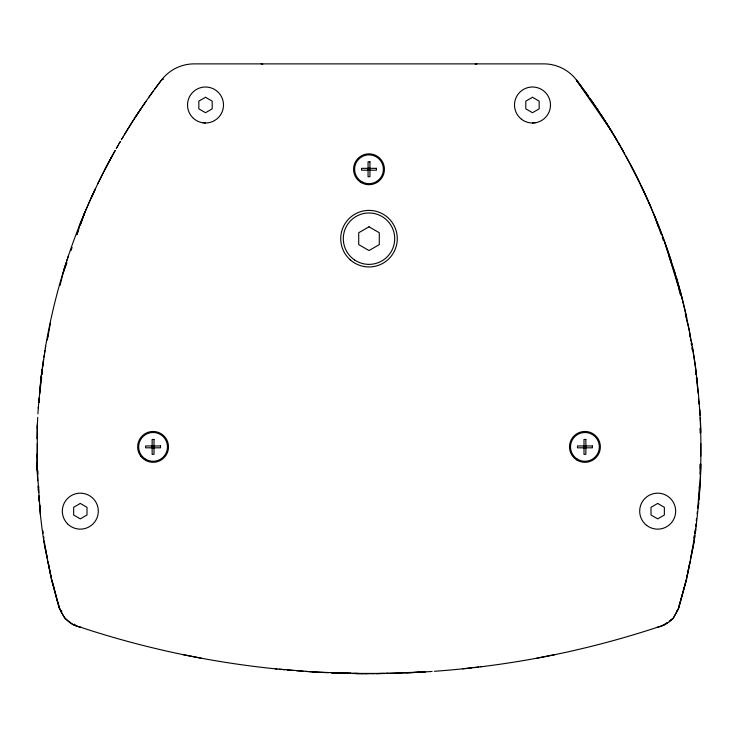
<?xml version="1.0" encoding="UTF-8"?>
<svg xmlns="http://www.w3.org/2000/svg" width="738" height="738" viewBox="0 0 738 738"><rect width="100%" height="100%" fill="white"/><g stroke="black" fill="none" stroke-linecap="round" stroke-linejoin="round"><path stroke-width="1.11" d="M40.433 514.995L37.214 469.479L37.352 425.282M36.974 438.778L37.435 423.363M699.523 485.549L697.779 508.279M699.984 474.156L700.39 464.064M700.713 456.01L700.703 443.363M37.297 443.39L37.287 455.936M39.335 402.302L39.511 398.88M39.751 394.009L41.042 381.832M38.284 407.92L41.18 377.035L45.655 346.233M693.517 543.408L693.757 541.148M694.107 537.762L694.347 535.502M699.273 488.104L699.513 485.853M693.803 541.074L690.334 560.243M694.071 538.869L694.486 535.419M694.762 533.159L695.178 529.764M695.583 526.406L695.86 524.1M696.266 520.742L696.552 518.445M697.096 513.943L697.373 511.655M40.848 379.858L43.219 361.611M693.397 544.801C706.331 463.741 702.548 380.088 682.502 300.495M41.337 379.821L41.715 377.312M42.167 374.323L42.5 372.127M47.324 340.015L50.433 323.143M687.124 575.861L690.048 561.498M691.174 555.982L693.203 546.037M689.892 562.421L686.174 580.492L678.323 608.961L673.287 618.195L669.126 621.414L673.259 618.195L678.277 608.979L686.386 579.441M47.859 336.473L48.376 334.24M59.99 285.523L63.92 270.016L66.651 262.497M63.726 270.403L68.496 255.56M63.357 272.7L66.826 262.94M76.863 234.758L78.025 231.511M80.341 225.007L84.584 213.088A609.228 609.228 0 0 1 95.267 189.113A609.228 609.228 0 0 0 66.946 260.246M70.94 250.68L72.112 247.461M76.789 234.564L79.52 227.046M80.294 224.906L84.584 213.088M79.141 226.317L85.008 211.935M91.226 197.738L97.785 183.744M104.685 169.943L111.908 156.373M135.423 117.056L143.845 104.464M676.515 611.488L678.471 608.785L686.469 579.754L693.582 544.828A609.228 609.228 0 0 0 694.938 535.816M368.068 170.201L369.932 168.338M152.139 447.818L154.002 445.955M583.998 447.818L585.861 445.955M672.309 619.237L668.72 622.318L662.051 625.713A920.268 920.268 0 0 1 480.936 666.783M163.532 79.067L161.484 80.073L156.936 86.125A609.228 609.228 0 0 0 121.336 139.786M662.512 625.686L667.466 622.706L664.975 624.634L659.366 626.83A5.138 5.138 0 0 1 657.346 627.134M536.821 658.185L555.105 654.597M462.781 668.822L481.407 666.728M532.495 122.914L535.982 122.563M406.592 672.844L425.365 671.884L386.657 673.342M376.472 673.582L383.539 673.425M312.635 671.884L350.199 673.425L387.801 673.425L371.445 673.61M376.011 673.591L387.801 673.425M374.978 673.591L369.609 673.619M368.068 169.27L369.932 169.27M152.139 446.887L154.002 446.887M583.998 446.887L585.861 446.887M368.068 673.61L369.932 673.61M365.439 673.61L368.391 673.619M366.555 673.61L361.159 673.582M363.88 673.6L355.19 673.425M361.528 673.582L350.199 673.425L359.046 673.563L353.29 673.416M350.661 673.314L331.408 672.844L350.984 673.351M313.373 671.931L275.219 668.822M202.018 122.563L205.505 122.914M182.895 654.597L201.179 658.185M48.108 562.43L51.826 580.492L59.677 608.951L64.713 618.195L73.034 624.643L78.643 626.83A5.138 5.138 0 0 0 80.654 627.134M75.544 625.704C57.029 618.407 57.186 595.455 51.614 579.441M368.068 168.338L369.932 170.201M583.998 445.955L585.861 447.818M152.139 445.955L154.002 447.818M61.881 611.202L59.529 608.785L51.531 579.754L44.418 544.828A609.228 609.228 0 0 1 39.418 504.829M74.39 624.099L75.949 625.713L90.387 630.427A920.268 920.268 0 0 0 276.981 669.006M611.147 130.949C643.379 183.411 667.281 240.865 682.668 300.458L664.468 241.677M641.294 186.087A609.228 609.228 0 0 1 654.219 215.007L661.119 234.195M662.272 237.396L663.416 240.588M669.163 256.584L674.532 271.51L678.13 285.791M654.219 215.007L658.397 226.852M673.979 271.021L675.491 275.329M678.683 287.986L680.335 294.582M685.298 314.296L689.181 329.738L690.851 340.947M689.587 334.296L690.104 336.51M47.666 560.243L44.197 541.074M44.797 546.037L46.826 555.982M47.952 561.517L50.885 575.889M691.183 343.188L691.524 345.43M691.857 347.663L692.189 349.904M695.51 372.229L695.86 374.563M696.349 377.865L698.259 393.649M39.529 502.615L38.893 495.798M39.806 504.866L40.221 508.288M42.961 530.89L43.238 533.159M43.643 536.554L43.939 538.915M38.708 487.8L38.477 485.521L38.754 492.384M44.252 541.175L44.483 543.454M698.517 399.018L698.757 403.834M699.975 428.437L700.205 433.261M37.878 470.743L38.016 474.156M36.9 454.156L37.251 470.484M700.168 464.073L700.205 468.667M584.93 445.955L584.93 447.818M369 168.338L369 170.201M153.07 445.955L153.07 447.818M39.114 501.397A609.228 609.228 0 0 1 38.736 496.822M38.321 491.102A609.228 609.228 0 0 1 38.016 486.517M37.693 480.789A609.228 609.228 0 0 1 37.029 462.578M37.232 428.667A609.228 609.228 0 0 1 37.721 417.321M37.906 413.907A609.228 609.228 0 0 1 38.339 407.081M38.671 402.533A609.228 609.228 0 0 1 39.04 397.994M39.446 393.455A609.228 609.228 0 0 1 42.103 369.637M42.407 367.367A609.228 609.228 0 0 1 42.721 365.098M43.21 361.703A609.228 609.228 0 0 1 43.542 359.434M43.883 357.164A609.228 609.228 0 0 1 44.234 354.904M44.594 352.644A609.228 609.228 0 0 1 44.963 350.384M45.332 348.124A609.228 609.228 0 0 1 66.236 262.424M115.119 150.589A609.228 609.228 0 0 0 97.711 183.9A609.228 609.228 0 0 1 115.146 150.598M116.235 148.615A609.228 609.228 0 0 1 120.193 141.742M478.676 667.06A920.268 920.268 0 0 1 474.147 667.586M471.886 667.844A920.268 920.268 0 0 1 434.405 671.285M432.127 671.451A920.268 920.268 0 0 1 424.147 671.958M419.59 672.226A920.268 920.268 0 0 1 387.625 673.425M368.188 673.61A920.268 920.268 0 0 1 355.624 673.517M351.048 673.443A920.268 920.268 0 0 1 335.061 672.991M328.207 672.705A920.268 920.268 0 0 1 305.403 671.414M303.124 671.257A920.268 920.268 0 0 1 296.298 670.741M292.885 670.464A920.268 920.268 0 0 1 287.202 669.975M284.933 669.763A920.268 920.268 0 0 1 279.25 669.228M700.934 464.294A609.228 609.228 0 0 1 699.043 499.525M698.748 502.929A609.228 609.228 0 0 1 698.443 506.342M696.46 524.506A609.228 609.228 0 0 1 696.174 526.766M695.879 529.035A609.228 609.228 0 0 1 695.261 533.556M576.516 80.073A609.228 609.228 0 0 1 582.669 88.292M584.016 90.128A609.228 609.228 0 0 1 588.02 95.682M591.313 100.35A609.228 609.228 0 0 1 592.614 102.222M596.489 107.877A609.228 609.228 0 0 1 598.398 110.718M600.916 114.519A609.228 609.228 0 0 1 620.584 146.53M621.71 148.504A609.228 609.228 0 0 1 622.826 150.487M630.455 164.473A609.228 609.228 0 0 1 647.973 200.395M648.905 202.498A609.228 609.228 0 0 1 650.75 206.705M654.79 216.234A609.228 609.228 0 0 1 656.1 219.426M656.968 221.557A609.228 609.228 0 0 1 671.377 261.224M676.405 277.488A609.228 609.228 0 0 1 686.838 318.106M691.709 342.589A609.228 609.228 0 0 1 692.106 344.821M692.484 347.063A609.228 609.228 0 0 1 696.469 374.129M696.884 377.552A609.228 609.228 0 0 1 697.281 380.974M699.255 401.573A609.228 609.228 0 0 1 699.43 403.87M699.827 409.599A609.228 609.228 0 0 1 700.178 415.337M700.297 417.625A609.228 609.228 0 0 1 700.888 432.44M261.04 63.874A5.138 5.138 0 0 1 262.793 64.178M475.207 64.178A5.138 5.138 0 0 1 476.96 63.874M116.835 147.618A609.228 609.228 0 0 1 117.969 145.635M119.104 143.661A609.228 609.228 0 0 1 120.257 141.687M121.991 138.735A609.228 609.228 0 0 1 123.163 136.77M124.335 134.814A609.228 609.228 0 0 1 141.521 107.896M143.44 105.064A609.228 609.228 0 0 1 146.041 101.309M148.661 97.564A609.228 609.228 0 0 1 153.31 91.069M154.657 89.224A609.228 609.228 0 0 1 161.474 80.091A41.134 41.134 0 0 1 194.205 63.874L543.795 63.874A41.125 41.125 0 0 1 576.526 80.091A609.228 609.228 0 0 1 588.583 96.493M589.883 98.338A609.228 609.228 0 0 1 593.767 103.91M595.049 105.783A609.228 609.228 0 0 1 612.199 132.397M613.379 134.325A609.228 609.228 0 0 1 617.42 141.142M618.564 143.089A609.228 609.228 0 0 1 619.699 145.054M620.824 147.019A609.228 609.228 0 0 1 624.708 153.919M625.806 155.903A609.228 609.228 0 0 1 638.822 180.994M205.515 97.287L198.836 101.143L198.836 108.855L205.515 112.711L212.193 108.855L212.193 101.143L205.515 97.287M532.485 97.287L525.807 101.143L525.807 108.855L532.485 112.711L539.164 108.855L539.164 101.143L532.485 97.287M369 226.797L358.714 232.738L358.714 244.61L369 250.542L379.286 244.61L379.286 232.738L369 226.797M80.322 503.445L73.643 507.301L73.643 515.013L80.322 518.869L87.001 515.013L87.001 507.301L80.322 503.445M657.678 503.445L650.999 507.301L650.999 515.013L657.678 518.869L664.357 515.013L664.357 507.301L657.678 503.445M369.932 161.806L368.068 161.806L368.068 176.723L369.932 176.723L369.932 161.806M376.454 168.338L361.546 168.338L361.546 170.201L376.454 170.201L376.454 168.338M154.002 439.433L152.139 439.433L152.139 454.34L154.002 454.34L154.002 439.433M585.861 439.433L583.998 439.433L583.998 454.34L585.861 454.34L585.861 439.433M160.524 445.955L145.617 445.955L145.617 447.818L160.524 447.818L160.524 445.955M592.383 445.955L577.476 445.955L577.476 447.818L592.383 447.818L592.383 445.955M594.155 104.464L576.378 80.184L610.713 129.916L594.155 104.464M144.98 458.796A14.391 14.391 0 0 0 167.425 447.938A14.391 14.391 0 0 0 146.807 433.926A14.391 14.391 0 0 0 144.98 458.796M576.839 458.796A14.391 14.391 0 0 0 599.284 447.938A14.391 14.391 0 0 0 578.657 433.926A14.391 14.391 0 0 0 576.839 458.796M361.804 181.732A14.391 14.391 0 0 0 383.391 169.27A14.391 14.391 0 0 0 361.804 156.797A14.391 14.391 0 0 0 361.804 181.732M354.517 259.914A25.71 25.71 0 0 0 394.636 240.588A25.71 25.71 0 0 0 357.847 215.514A25.71 25.71 0 0 0 354.517 259.914M67.481 523.759A17.998 17.998 0 0 0 97.656 515.973A17.998 17.998 0 0 0 75.829 493.731A17.998 17.998 0 0 0 67.481 523.759M646.636 525.364A17.998 17.998 0 0 0 675.501 513.611A17.998 17.998 0 0 0 650.898 494.488A17.998 17.998 0 0 0 646.636 525.364M140.838 456.278A15.424 15.424 0 0 0 167.323 452.791A15.424 15.424 0 0 0 151.059 431.601A15.424 15.424 0 0 0 140.838 456.278M192.664 117.6A17.998 17.998 0 0 0 222.848 109.824A17.998 17.998 0 0 0 201.013 87.573A17.998 17.998 0 0 0 192.664 117.6M350.282 259.868A28.275 28.275 0 0 0 396.712 244.287A28.275 28.275 0 0 0 360.006 211.861A28.275 28.275 0 0 0 350.282 259.868M361.288 182.627A15.424 15.424 0 0 0 384.424 169.27A15.424 15.424 0 0 0 361.288 155.912A15.424 15.424 0 0 0 361.288 182.627M521.443 119.205A17.998 17.998 0 0 0 550.317 107.462A17.998 17.998 0 0 0 525.705 88.329A17.998 17.998 0 0 0 521.443 119.205M577.217 460.244A15.424 15.424 0 0 0 600.354 446.887A15.424 15.424 0 0 0 577.217 433.529A15.424 15.424 0 0 0 577.217 460.244"/></g></svg>
